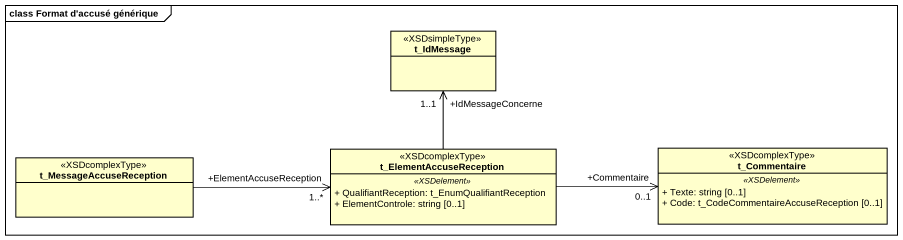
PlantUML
@startuml
mainframe class Format d'accusé générique
hide circle
hide empty members
skinparam classAttributeIconSize 0
class t_IdMessage <<XSDsimpleType>>
class t_ElementAccuseReception <<XSDcomplexType>> {
  .. <<XSDelement>> ..
  + QualifiantReception: t_EnumQualifiantReception
  + ElementControle: string [0..1]
}
class t_Commentaire <<XSDcomplexType>> {
  .. <<XSDelement>> ..
  + Texte: string [0..1]
  + Code: t_CodeCommentaireAccuseReception [0..1]
}
class t_MessageAccuseReception <<XSDcomplexType>>
t_ElementAccuseReception -up-> "+IdMessageConcerne\n1..1" t_IdMessage
t_ElementAccuseReception -right-> "+Commentaire\n0..1" t_Commentaire
t_MessageAccuseReception -right-> "+ElementAccuseReception\n1..*" t_ElementAccuseReception
@enduml
